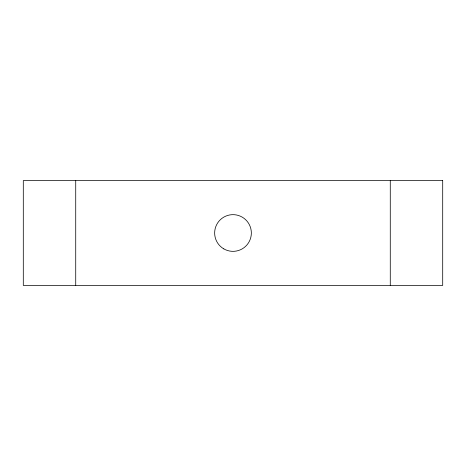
<?xml version="1.0" encoding="UTF-8"?>
<svg xmlns="http://www.w3.org/2000/svg" width="466" height="466" viewBox="0 0 466 466"><rect width="100%" height="100%" fill="white"/><g stroke="black" fill="none" stroke-linecap="round" stroke-linejoin="round"><path stroke-width="0.7" d="M390.275 180.575L390.275 285.425M75.725 180.575L75.725 285.425M442.7 180.575L23.3 180.575L23.3 285.425L442.7 285.425L442.7 180.575M223.826 248.891A18.349 18.349 0 0 0 251.349 233A18.349 18.349 0 0 0 223.826 217.109A18.349 18.349 0 0 0 223.826 248.891"/></g></svg>
